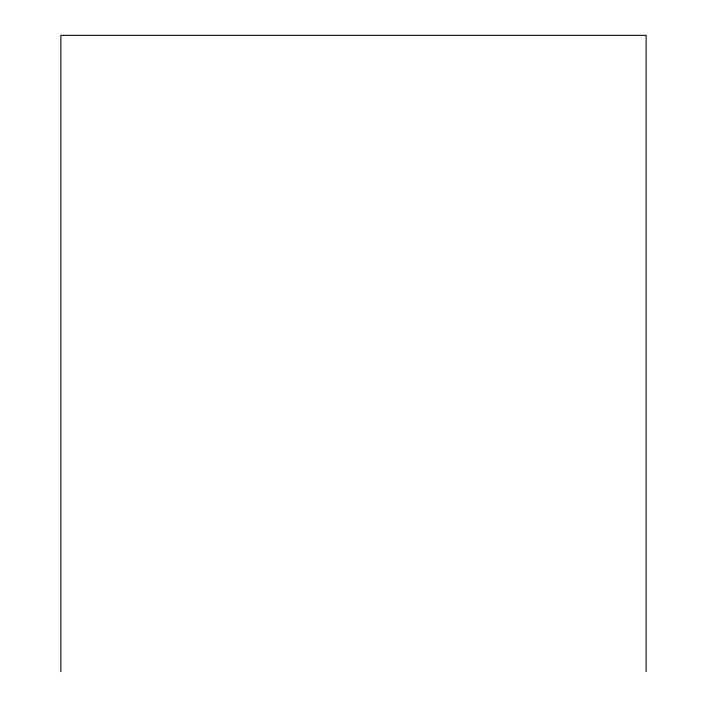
<?xml version="1.0" encoding="UTF-8"?>
<svg xmlns="http://www.w3.org/2000/svg" width="707" height="707" viewBox="0 0 707 707"><rect width="100%" height="100%" fill="white"/><g stroke="black" fill="none" stroke-linecap="round" stroke-linejoin="round"><path stroke-width="1.06" d="M646.127 671.65L646.127 35.35L60.873 35.35L60.873 671.65"/></g></svg>
